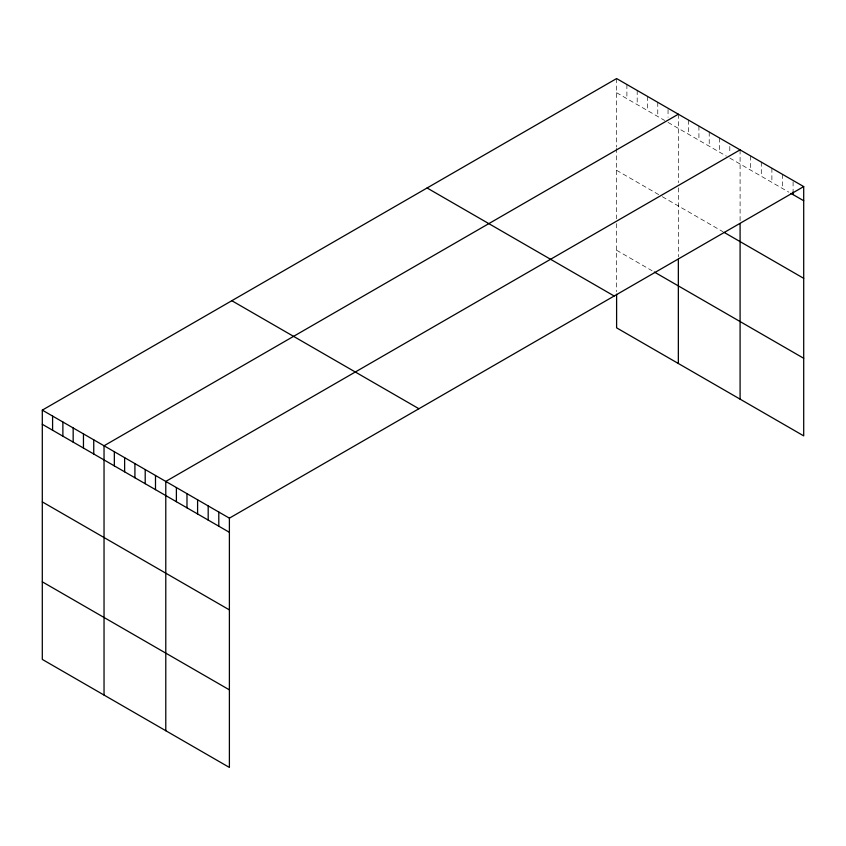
<?xml version="1.0" encoding="UTF-8"?>
<svg xmlns="http://www.w3.org/2000/svg" width="846" height="846" viewBox="0 0 846 846"><rect width="100%" height="100%" fill="white"/><g stroke="black" fill="none" stroke-linecap="round" stroke-linejoin="round"><path stroke-width="0.63" stroke-dasharray="4.23 3.17" d="M616.607 92.722L664.628 120.449M668.054 122.427L726.365 156.098M729.802 158.075L788.853 192.169M616.607 170.31L661.191 196.061M662.333 196.716L722.939 231.709M616.607 250.257L652.044 270.72M793.093 181.753L793.093 192.042M782.497 174.339L782.497 188.499M771.89 168.217L771.89 182.376M761.294 162.094L761.294 176.254M750.688 155.981L750.688 170.141M740.091 149.858L740.091 220.912M729.802 146.485L729.802 152.925M719.502 137.972L719.502 152.132M709.212 132.029L709.212 146.189M698.923 126.096L698.923 140.256M688.633 120.153L688.633 134.313M678.344 114.21L678.344 182.683M678.344 187.854L678.344 256.835M668.054 109.557L668.054 117.277M657.765 102.324L657.765 116.484M647.476 96.391L647.476 110.551M637.186 90.448L637.186 104.608M626.897 84.505L626.897 98.665M616.607 78.562L616.607 147.035M616.607 148.325L616.607 218.765M616.607 223.608L616.607 291.637"/><path stroke-width="1.27" d="M42.3 410.13L229.393 518.154L229.393 767.438L42.3 659.415L42.3 410.13L616.607 78.562L803.7 186.585L803.7 435.87L616.607 327.846L616.607 294.228M678.344 114.21L104.037 445.779L104.037 695.063M740.091 149.858L165.784 481.427L165.784 730.711M229.393 518.154L803.7 186.585M790.978 193.396L803.7 200.745M724.081 232.364L803.7 278.334M654.339 272.042L803.7 358.281M427.082 187.981L614.175 296.005M231.825 300.711L418.918 408.734M42.3 424.29L229.393 532.314M42.3 501.89L229.393 609.903M42.3 581.826L229.393 689.85M793.093 192.042L793.093 194.622M740.091 223.503L740.091 399.143M678.344 259.257L678.344 363.494M218.797 512.031L218.797 526.191M208.19 505.908L208.19 520.068M197.594 499.785L197.594 513.956M186.987 493.673L186.987 507.833M176.391 487.55L176.391 501.71M155.495 475.484L155.495 489.644M145.205 469.541L145.205 483.701M134.916 463.608L134.916 477.768M124.626 457.665L124.626 471.825M114.337 451.722L114.337 465.882M93.747 439.835L93.747 453.995M83.458 433.903L83.458 448.063M73.168 427.96L73.168 442.12M62.879 422.017L62.879 436.176M52.589 416.073L52.589 430.233"/></g></svg>
